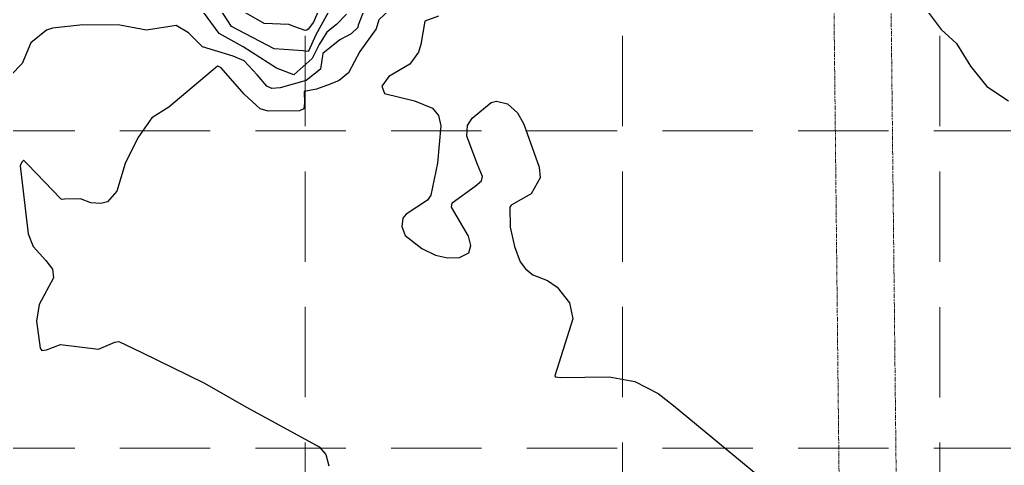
# Model space of a CAD drawing. Header units: inches. Extents: x 2520351 to 2523325, y 7106287 to 7111535.
# Drawn here: x 2520836.4 to 2520999.8, y 7108971.9 to 7109045.8 of the extents above; entities that cross this region are included whole.
import ezdxf

# ---------------------------------------------------------------- set-up
doc = ezdxf.new("R2010")
doc.units = ezdxf.units.IN
doc.header["$MEASUREMENT"] = 0
for name, pattern in [('DASHED', [0.75, 0.5, -0.25]), ('HIDDEN', [0.375, 0.25, -0.125]), ('Xbndy-SC$0$PHANTOM2', [1.25, 0.625, -0.125, 0.125, -0.125, 0.125, -0.125])]:
    doc.linetypes.add(name, pattern=pattern)
for name, color, linetype in [('CONTOURS', 35, 'Continuous'), ('GRID', 254, 'DASHED'), ('XPAV-sc1$0$p-foc', 11, 'Continuous')]:
    doc.layers.add(name, color=color, linetype=linetype)
doc.layers.add('Xbndy-SC$0$ROW-EX', color=5, linetype='Xbndy-SC$0$PHANTOM2', lineweight=0)

msp = doc.modelspace()

# ---------------------------------------------------------------- linework, layer by layer
at = {"layer": 'CONTOURS'}
for p, q in [((2520887.36, 7109050.5, 737), (2520885.19, 7109045.43, 737)), ((2520871.54, 7109044.71, 736), (2520868.8, 7109049, 736)), ((2520869.51, 7109043.56, 735), (2520866.92, 7109047.09, 735)), ((2520876.97, 7109045.22, 737), (2520872.83, 7109047.58, 737)), ((2520887.58, 7109047.02, 736), (2520885.58, 7109043.32, 736)), ((2520890.66, 7109046.74, 735), (2520888.98, 7109045.07, 735)), ((2520893.34, 7109046.95, 734), (2520892.59, 7109044.94, 734)), ((2520897.91, 7109047.57, 733), (2520896, 7109045.83, 733)), ((2520905.9, 7109046.42, 732), (2520903.62, 7109045.63, 732)), ((2520987.16, 7109047.07, 731), (2520989.29, 7109044.22, 731)), ((2520846.88, 7109044.97, 734), (2520841.89, 7109044.43, 734)), ((2520853.02, 7109044.93, 734), (2520846.88, 7109044.97, 734)), ((2520857.46, 7109044.09, 734), (2520853.02, 7109044.93, 734)), ((2520862.37, 7109044.87, 734), (2520857.46, 7109044.09, 734)), ((2520864.44, 7109043.65, 734), (2520862.37, 7109044.87, 734)), ((2520881.09, 7109045.04, 737), (2520876.97, 7109045.22, 737)), ((2520882.09, 7109044.67, 737), (2520881.09, 7109045.04, 737)), ((2520885.19, 7109045.43, 737), (2520884.31, 7109044.25, 737)), ((2520888.98, 7109045.07, 735), (2520887.36, 7109043.8, 735)), ((2520892.59, 7109044.94, 734), (2520892.53, 7109044.55, 734)), ((2520896, 7109045.83, 733), (2520895.58, 7109044.33, 733)), ((2520903.62, 7109045.63, 732), (2520902.97, 7109041.71, 732)), ((2520840.89, 7109044.12, 734), (2520838.3, 7109042, 734)), ((2520841.89, 7109044.43, 734), (2520840.89, 7109044.12, 734)), ((2520866.77, 7109041.35, 734), (2520864.44, 7109043.65, 734)), ((2520873.52, 7109041.32, 735), (2520869.51, 7109043.56, 735)), ((2520878.62, 7109041, 736), (2520871.54, 7109044.71, 736)), ((2520883.79, 7109044.03, 737), (2520882.09, 7109044.67, 737)), ((2520884.05, 7109044.11, 737), (2520883.79, 7109044.03, 737)), ((2520884.31, 7109044.25, 737), (2520884.05, 7109044.11, 737)), ((2520885.58, 7109043.32, 736), (2520884.34, 7109040.62, 736)), ((2520887.36, 7109043.8, 735), (2520886.12, 7109041.72, 735)), ((2520891.4, 7109043.5, 734), (2520889.53, 7109042.51, 734)), ((2520892.53, 7109044.55, 734), (2520891.4, 7109043.5, 734)), ((2520895.58, 7109044.33, 733), (2520892.87, 7109040.59, 733)), ((2520989.29, 7109044.22, 731), (2520991.82, 7109041.89, 731)), ((2520838.3, 7109042, 734), (2520836.86, 7109038.58, 734)), ((2520886.12, 7109041.72, 735), (2520884.93, 7109039.4, 735)), ((2520889.53, 7109042.51, 734), (2520886.7, 7109040.21, 734)), ((2520902.97, 7109041.71, 732), (2520902.59, 7109040.46, 732)), ((2520991.82, 7109041.89, 731), (2520994.18, 7109038.12, 731)), ((2520871.83, 7109039.82, 734), (2520866.77, 7109041.35, 734)), ((2520873.67, 7109039.01, 734), (2520871.83, 7109039.82, 734)), ((2520879.03, 7109037.79, 735), (2520873.52, 7109041.32, 735)), ((2520883.47, 7109040.66, 736), (2520878.62, 7109041, 736)), ((2520884.3, 7109040.58, 736), (2520883.47, 7109040.66, 736)), ((2520884.34, 7109040.62, 736), (2520884.3, 7109040.58, 736)), ((2520886.7, 7109040.21, 734), (2520886.31, 7109037.62, 734)), ((2520892.87, 7109040.59, 733), (2520890.98, 7109037.01, 733)), ((2520902.59, 7109040.46, 732), (2520901.16, 7109038.45, 732)), ((2520836.86, 7109038.58, 734), (2520834.97, 7109036.64, 734)), ((2520875.8, 7109036.7, 734), (2520873.67, 7109039.01, 734)), ((2520884.93, 7109039.4, 735), (2520881.95, 7109036.73, 735)), ((2520901.16, 7109038.45, 732), (2520897.66, 7109036.4, 732)), ((2520869.22, 7109038.12, 733), (2520861.17, 7109031.31, 733)), ((2520869.29, 7109038.12, 733), (2520869.22, 7109038.12, 733)), ((2520869.83, 7109037.85, 733), (2520869.29, 7109038.12, 733)), ((2520873.66, 7109033.46, 733), (2520869.83, 7109037.85, 733)), ((2520877.41, 7109034.8, 734), (2520875.8, 7109036.7, 734)), ((2520881.92, 7109036.72, 735), (2520879.03, 7109037.79, 735)), ((2520881.95, 7109036.73, 735), (2520881.92, 7109036.72, 735)), ((2520886.31, 7109037.62, 734), (2520883.93, 7109035.74, 734)), ((2520890.98, 7109037.01, 733), (2520889.45, 7109035.78, 733)), ((2520994.18, 7109038.12, 731), (2520996.87, 7109034.76, 731)), ((2520883.93, 7109035.74, 734), (2520879.66, 7109034.55, 734)), ((2520887.93, 7109035.15, 733), (2520885.67, 7109034.31, 733)), ((2520889.45, 7109035.78, 733), (2520887.93, 7109035.15, 733)), ((2520897.66, 7109036.4, 732), (2520896.52, 7109034.84, 732)), ((2520876.33, 7109031.03, 733), (2520873.66, 7109033.46, 733)), ((2520878.24, 7109034.44, 734), (2520877.41, 7109034.8, 734)), ((2520879.66, 7109034.55, 734), (2520878.24, 7109034.44, 734)), ((2520883.63, 7109033.9, 733), (2520883.6, 7109033.87, 733)), ((2520883.6, 7109033.87, 733), (2520883.68, 7109032.07, 733)), ((2520885.67, 7109034.31, 733), (2520883.63, 7109033.9, 733)), ((2520896.52, 7109034.84, 732), (2520896.93, 7109033.58, 732)), ((2520896.93, 7109033.58, 732), (2520901.91, 7109032.39, 732)), ((2520996.87, 7109034.76, 731), (2521000.46, 7109032.37, 731)), ((2520883.68, 7109032.07, 733), (2520883.57, 7109031.03, 733)), ((2520901.91, 7109032.39, 732), (2520904.9, 7109031.15, 732)), ((2520911.49, 7109029.49, 732), (2520914.63, 7109032.08, 732)), ((2520914.63, 7109032.08, 732), (2520915.52, 7109032.34, 732)), ((2520915.52, 7109032.34, 732), (2520917.37, 7109031.88, 732)), ((2520917.37, 7109031.88, 732), (2520919, 7109030.4, 732)), ((2520861.17, 7109031.31, 733), (2520858.37, 7109029.55, 733)), ((2520877.63, 7109030.67, 733), (2520876.33, 7109031.03, 733)), ((2520882.82, 7109030.69, 733), (2520877.63, 7109030.67, 733)), ((2520883.57, 7109031.03, 733), (2520882.82, 7109030.69, 733)), ((2520904.9, 7109031.15, 732), (2520905.89, 7109029.92, 732)), ((2520919, 7109030.4, 732), (2520920.07, 7109028.48, 732)), ((2520858.37, 7109029.55, 733), (2520856.02, 7109026.26, 733)), ((2520905.89, 7109029.92, 732), (2520906.31, 7109028.21, 732)), ((2520910.69, 7109028.27, 732), (2520911.49, 7109029.49, 732)), ((2520920.07, 7109028.48, 732), (2520922.61, 7109021.39, 732)), ((2520906.31, 7109028.21, 732), (2520905.75, 7109022.03, 732)), ((2520910.63, 7109026.49, 732), (2520910.69, 7109028.27, 732)), ((2520856.02, 7109026.26, 733), (2520853.91, 7109021.97, 733)), ((2520912.4, 7109021.81, 732), (2520910.63, 7109026.49, 732)), ((2520836.81, 7109022.18, 733), (2520836.51, 7109021.56, 733)), ((2520837.05, 7109022.46, 733), (2520836.81, 7109022.18, 733)), ((2520837.09, 7109022.46, 733), (2520837.05, 7109022.46, 733)), ((2520837.75, 7109021.85, 733), (2520837.09, 7109022.46, 733)), ((2520853.91, 7109021.97, 733), (2520852.55, 7109017.37, 733)), ((2520905.75, 7109022.03, 732), (2520904.63, 7109016.74, 732)), ((2520836.51, 7109021.56, 733), (2520837.84, 7109010.28, 733)), ((2520843.31, 7109016.07, 733), (2520837.75, 7109021.85, 733)), ((2520913.23, 7109019.83, 732), (2520912.4, 7109021.81, 732)), ((2520922.61, 7109021.39, 732), (2520922.79, 7109019.58, 732)), ((2520912.01, 7109018.19, 732), (2520913.06, 7109019.1, 732)), ((2520913.06, 7109019.1, 732), (2520913.23, 7109019.83, 732)), ((2520922.79, 7109019.58, 732), (2520921.3, 7109016.96, 732)), ((2520852.55, 7109017.37, 733), (2520851, 7109015.59, 733)), ((2520908.15, 7109015.44, 732), (2520912.01, 7109018.19, 732)), ((2520921.3, 7109016.96, 732), (2520917.97, 7109015.07, 732)), ((2520843.45, 7109015.99, 733), (2520843.31, 7109016.07, 733)), ((2520843.86, 7109016.07, 733), (2520843.45, 7109015.99, 733)), ((2520846.54, 7109016.1, 733), (2520843.86, 7109016.07, 733)), ((2520848.23, 7109015.44, 733), (2520846.54, 7109016.1, 733)), ((2520849.87, 7109015.32, 733), (2520848.23, 7109015.44, 733)), ((2520851, 7109015.59, 733), (2520849.87, 7109015.32, 733)), ((2520904.07, 7109015.91, 732), (2520900.52, 7109013.59, 732)), ((2520904.63, 7109016.74, 732), (2520904.07, 7109015.91, 732)), ((2520908.08, 7109014.74, 732), (2520908.15, 7109015.44, 732)), ((2520910.9, 7109009.92, 732), (2520908.08, 7109014.74, 732)), ((2520917.97, 7109015.07, 732), (2520917.74, 7109014.75, 732)), ((2520917.74, 7109014.75, 732), (2520917.82, 7109011.42, 732)), ((2520900, 7109012.88, 732), (2520899.83, 7109011.49, 732)), ((2520900.52, 7109013.59, 732), (2520900, 7109012.88, 732)), ((2520899.83, 7109011.49, 732), (2520900.37, 7109010.02, 732)), ((2520917.82, 7109011.42, 732), (2520918.53, 7109008.17, 732)), ((2520837.84, 7109010.28, 733), (2520838.66, 7109008.19, 733)), ((2520900.37, 7109010.02, 732), (2520903.13, 7109007.87, 732)), ((2520911.26, 7109008.37, 732), (2520910.9, 7109009.92, 732)), ((2520838.66, 7109008.19, 733), (2520840.74, 7109005.87, 733)), ((2520903.13, 7109007.87, 732), (2520905.43, 7109006.77, 732)), ((2520910.93, 7109007.14, 732), (2520911.26, 7109008.37, 732)), ((2520918.53, 7109008.17, 732), (2520919.47, 7109005.65, 732)), ((2520840.74, 7109005.87, 733), (2520841.86, 7109004.46, 733)), ((2520905.43, 7109006.77, 732), (2520907.39, 7109006.29, 732)), ((2520907.39, 7109006.29, 732), (2520909.4, 7109006.37, 732)), ((2520909.4, 7109006.37, 732), (2520910.93, 7109007.14, 732)), ((2520919.47, 7109005.65, 732), (2520920.32, 7109004.47, 732)), ((2520841.86, 7109004.46, 733), (2520842.03, 7109003.02, 733)), ((2520920.32, 7109004.47, 732), (2520921.56, 7109003.5, 732)), ((2520842.03, 7109003.02, 733), (2520839.68, 7108998.55, 733)), ((2520921.56, 7109003.5, 732), (2520924.01, 7109002.53, 732)), ((2520924.01, 7109002.53, 732), (2520925.6, 7109001.44, 732)), ((2520925.6, 7109001.44, 732), (2520927.66, 7108998.87, 732)), ((2520839.68, 7108998.55, 733), (2520839.24, 7108995.8, 733)), ((2520927.66, 7108998.87, 732), (2520928.19, 7108996.21, 732)), ((2520839.24, 7108995.8, 733), (2520839.84, 7108991.3, 733)), ((2520928.19, 7108996.21, 732), (2520925.22, 7108986.7, 732)), ((2520839.84, 7108991.3, 733), (2520840.13, 7108990.94, 733)), ((2520840.13, 7108990.94, 733), (2520840.87, 7108991.04, 733)), ((2520840.87, 7108991.04, 733), (2520843.21, 7108991.93, 733)), ((2520843.21, 7108991.93, 733), (2520849.53, 7108991.17, 733)), ((2520849.53, 7108991.17, 733), (2520852.19, 7108992.31, 733)), ((2520852.19, 7108992.31, 733), (2520852.88, 7108992.45, 733)), ((2520852.88, 7108992.45, 733), (2520856.71, 7108990.61, 733)), ((2520856.71, 7108990.61, 733), (2520866.97, 7108985.59, 733)), ((2520925.22, 7108986.7, 732), (2520925.23, 7108986.65, 732)), ((2520925.23, 7108986.65, 732), (2520925.26, 7108986.57, 732)), ((2520925.26, 7108986.57, 732), (2520926.13, 7108986.44, 732)), ((2520926.13, 7108986.44, 732), (2520934.21, 7108986.55, 732)), ((2520934.21, 7108986.55, 732), (2520938.46, 7108985.79, 732)), ((2520866.97, 7108985.59, 733), (2520874.04, 7108981.52, 733)), ((2520938.46, 7108985.79, 732), (2520942.32, 7108983.8, 732)), ((2520942.32, 7108983.8, 732), (2520944.91, 7108981.8, 732)), ((2520874.04, 7108981.52, 733), (2520886.11, 7108974.96, 733)), ((2520944.91, 7108981.8, 732), (2520965.74, 7108964.58, 732)), ((2520886.11, 7108974.96, 733), (2520887.23, 7108973.64, 733)), ((2520887.23, 7108973.64, 733), (2520887.71, 7108971.81, 733))]:
    msp.add_line(p, q, dxfattribs=at)
at = {"layer": 'GRID', "color": 252, "linetype": 'HIDDEN', "lineweight": 0, "ltscale": 60}
for p, q in [((2520884.44, 7106553.17), (2520883.61, 7109604.21)), ((2520936.61, 7106553.16), (2520936.38, 7109604.62)), ((2520988.92, 7106553.15), (2520989.09, 7109604.52)), ((2520673.05, 7109027.37), (2522673.45, 7109027.37)), ((2520673.05, 7108974.73), (2522673.45, 7108974.73))]:
    msp.add_line(p, q, dxfattribs=at)
at = {"layer": 'Xbndy-SC$0$ROW-EX', "color": 0}
for p, q in [((2520969.32, 7109250.22), (2520973.22, 7108889.79)), ((2520978.89, 7109241.51), (2520982.79, 7108881.08))]:
    msp.add_line(p, q, dxfattribs=at)
at = {"layer": 'XPAV-sc1$0$p-foc', "color": 7}
msp.add_arc((2521837.71, 7110047.84), 1487, 271.16849, 271.16849, dxfattribs=at)

doc.saveas('drawing.dxf')
